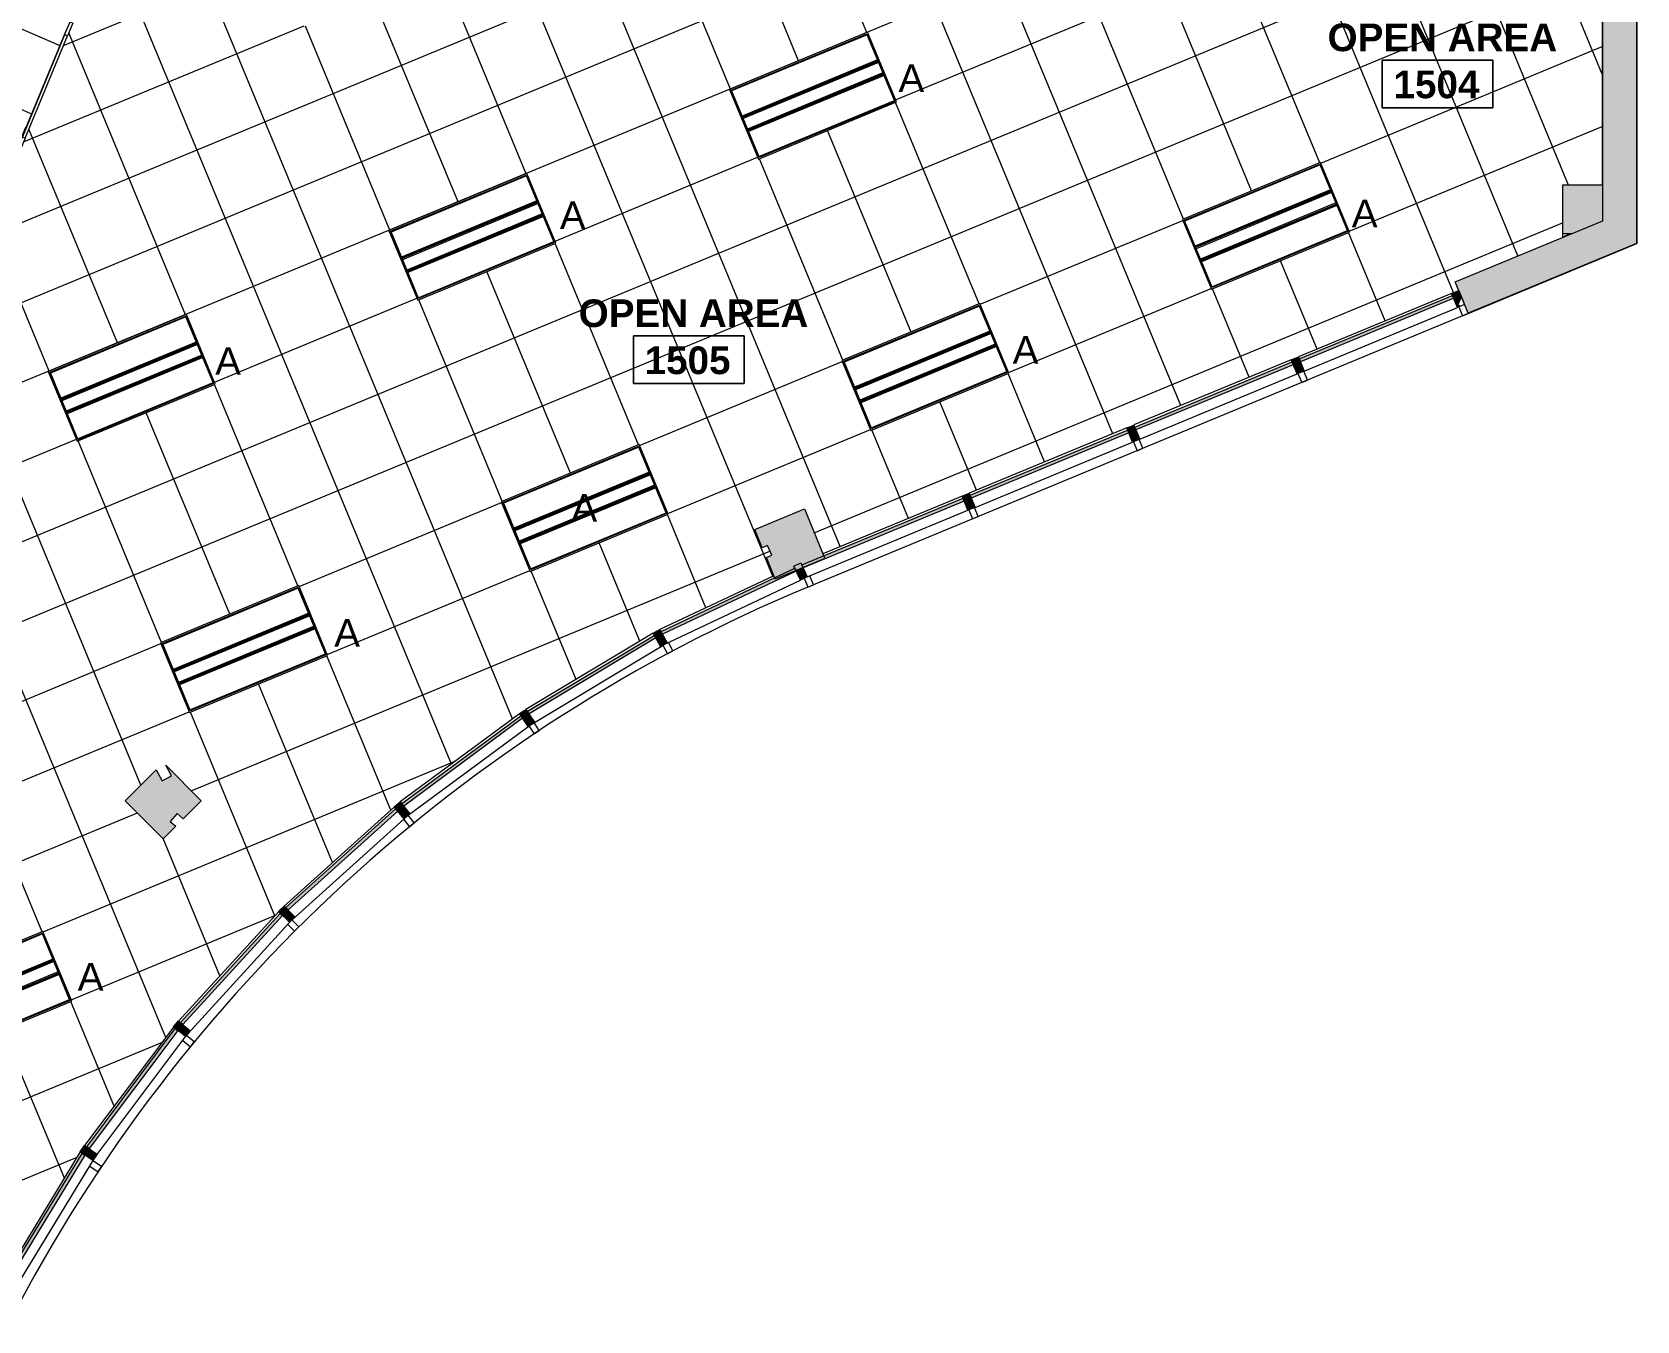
# Model space of a CAD drawing. Header units: inches. Extents: x 488 to 2071, y 800 to 2512.
# Drawn here: x 1505 to 2027, y 952 to 1372 of the extents above; entities that cross this region are included whole.
import ezdxf

# ---------------------------------------------------------------- set-up
doc = ezdxf.new("R2010")
doc.units = ezdxf.units.IN
doc.header["$MEASUREMENT"] = 0
for name, color, linetype, lineweight in [('A-AREA-IDEN', 2, 'Continuous', 9), ('A-CLNG', 13, 'Continuous', 13), ('A-CLNG-PATT', 13, 'Continuous', 13), ('A-Flor-Shel-Tptn', 8, 'Continuous', 9), ('A-GLAZ-CURT', 52, 'Continuous', 9), ('A-GLAZ-CWMG', 51, 'Continuous', 13), ('A-Glaz-Shel', 8, 'Continuous', 9), ('A-Glaz-Shel-Sill', 8, 'Continuous', 9), ('A-WALL', 113, 'Continuous', 9), ('A-WALL-PATT', 111, 'Continuous', 13), ('A-Wall-Shel', 8, 'Continuous', 9), ('A-Wall-Shel-Fill', 8, 'Continuous', 9), ('E-LITE-EQPM', 33, 'Continuous', 9), ('E-LITE-EQPM-IDEN', 33, 'Continuous', 9), ('S-Cols', 8, 'Continuous', 9), ('S-Cols-Fill', 8, 'Continuous', 9)]:
    doc.layers.add(name, color=color, linetype=linetype, lineweight=lineweight)
doc.styles.add('Arial', font='arial.ttf', dxfattribs={"height": 9})
doc.styles.add('Swis721 Lt BT_B', font='', dxfattribs={"height": 9})
doc.styles.get('Swis721 Lt BT_B').set_extended_font_data('Swis721 Lt BT', bold=True)

# ---------------------------------------------------------------- blocks, each defined once
blk = doc.blocks.new('Revit Link EDITED_dwg_MUL1-5488114-Level 1 REFLECTED CEILING PLAN')
at = {"layer": 'A-Glaz-Shel', "color": 7, "flags": 128}
blk.add_lwpolyline([(-1, 3.125), (-1, 6.25), (1, 6.25), (1, 6.125)], dxfattribs=at)
blk = doc.blocks.new('Revit Link EDITED_dwg_MUL1-V4-Level 1 REFLECTED CEILING PLAN')
at = {"layer": 'A-Glaz-Shel', "color": 7, "flags": 128}
blk.add_lwpolyline([(-1, 3.12), (-1, 6.25), (1, 6.25), (1, 3.12)], dxfattribs=at)
blk = doc.blocks.new('Revit Link EDITED_dwg_MUL1-V9-Level 1 REFLECTED CEILING PLAN')
at = {"layer": 'A-Glaz-Shel', "color": 7, "flags": 128}
blk.add_lwpolyline([(-1, 3.18), (-1, 6.25), (1, 6.25), (1, 3.12)], dxfattribs=at)
blk = doc.blocks.new('Revit Link EDITED_dwg_MUL1-V10-Level 1 REFLECTED CEILING PLAN')
at = {"layer": 'A-Glaz-Shel', "color": 7, "flags": 128}
blk.add_lwpolyline([(-1, 3.03), (-1, 6.25), (1, 6.25), (1, 2.95)], dxfattribs=at)
blk = doc.blocks.new('Revit Link EDITED_dwg_MUL1-V11-Level 1 REFLECTED CEILING PLAN')
at = {"layer": 'A-Glaz-Shel', "color": 7, "flags": 128}
blk.add_lwpolyline([(-1, 2.97), (-1, 6.25), (1, 6.25), (1, 2.89)], dxfattribs=at)
blk = doc.blocks.new('Revit Link EDITED_dwg_MUL1-V12-Level 1 REFLECTED CEILING PLAN')
at = {"layer": 'A-Glaz-Shel', "color": 7, "flags": 128}
blk.add_lwpolyline([(-1, 3.09), (-1, 6.25), (1, 6.25), (1, 2.99)], dxfattribs=at)
blk = doc.blocks.new('Revit Link EDITED_dwg_MUL1-V13-Level 1 REFLECTED CEILING PLAN')
at = {"layer": 'A-Glaz-Shel', "color": 7, "flags": 128}
blk.add_lwpolyline([(-1, 3.14), (-1, 6.25), (1, 6.25), (1, 3.15)], dxfattribs=at)
blk = doc.blocks.new('Revit Link EDITED_dwg_MUL1-V14-Level 1 REFLECTED CEILING PLAN')
at = {"layer": 'A-Glaz-Shel', "color": 7, "flags": 128}
blk.add_lwpolyline([(-1, 3.12), (-1, 6.25), (1, 6.25), (1, 3.07)], dxfattribs=at)
blk = doc.blocks.new('Revit Link EDITED_dwg_MUL1-V15-Level 1 REFLECTED CEILING PLAN')
at = {"layer": 'A-Glaz-Shel', "color": 7, "flags": 128}
blk.add_lwpolyline([(-1, 3.14), (-1, 6.25), (1, 6.25), (1, 3.2)], dxfattribs=at)
blk = doc.blocks.new('Revit Link EDITED_dwg-5488103-Level 1 REFLECTED CEILING PLAN')
at = {"layer": 'A-Wall-Shel-Fill'}
h = blk.add_hatch(color=7, dxfattribs=at)
h.paths.add_polyline_path([(1972.22, 1280.32), (2027.09, 1303.05), (2027.09, 1656.01), (2026.97, 1656.01), (2026.97, 1303.14), (1972.17, 1280.44)], flags=0)
h.paths.add_polyline_path([(2002.84, 1305.05), (2005.83, 1306.29), (2005.5, 1306.29), (2002.84, 1305.19)], flags=0)
h.paths.add_polyline_path([(2015.97, 1322.04), (2015.97, 1409.06), (2015.84, 1409.06), (2015.84, 1322.04)], flags=0)
h.paths.add_polyline_path([(2015.84, 1412.81), (2015.97, 1412.81), (2015.97, 1645.02), (2015.84, 1645.02), (2015.84, 1449.17)], flags=0)
at = {"layer": 'S-Cols-Fill'}
blk.add_hatch(color=7, dxfattribs=at).paths.add_polyline_path([(2005.5, 1306.29), (2005.83, 1306.29), (2015.97, 1310.49), (2015.97, 1322.04), (2002.84, 1322.04), (2002.84, 1306.29)], flags=0)
at = {"layer": 'A-Glaz-Shel-Sill', "color": 7}
blk.add_line((1972.22, 1280.32), (1759.08, 1192.04), dxfattribs=at)
blk.add_arc((1955.44, 715.39), 515.51, 112.6116, 152.63, dxfattribs=at)
at = {"layer": 'A-Wall-Shel', "color": 7}
blk.add_line((2005.5, 1306.29), (2002.84, 1305.19), dxfattribs=at)
at = {"layer": 'A-Wall-Shel', "color": 7, "flags": 128}
blk.add_lwpolyline([(1972.17, 1280.44), (1972.22, 1280.32), (2027.09, 1303.05), (2027.09, 1656.01), (2026.97, 1656.01)], dxfattribs=at)
blk.add_lwpolyline([(2027.09, 1387.3), (2027.09, 1303.05)], close=True, dxfattribs=at)
at = {"layer": 'S-Cols', "color": 7}
for p, q in [((2015.84, 1322.04), (2015.97, 1322.04)), ((2005.83, 1306.29), (2002.84, 1306.29))]:
    blk.add_line(p, q, dxfattribs=at)
at = {"extrusion": (0, 0, -1)}
for name, p, zscale, rotation in [('Revit Link EDITED_dwg_MUL1-5488114-Level 1 REFLECTED CEILING PLAN', (-1968.91, 1285.72), -1, 157.4999999999797), ('Revit Link EDITED_dwg_MUL1-V4-Level 1 REFLECTED CEILING PLAN', (-1916.52, 1264.02), -1, 157.4999999999797), ('Revit Link EDITED_dwg_MUL1-V4-Level 1 REFLECTED CEILING PLAN', (-1862.93, 1241.82), -1, 157.4999999999797), ('Revit Link EDITED_dwg_MUL1-V4-Level 1 REFLECTED CEILING PLAN', (-1809.35, 1219.63), -1, 157.4999999999797), ('Revit Link EDITED_dwg_MUL1-V9-Level 1 REFLECTED CEILING PLAN', (-1755.76, 1197.43), -1, 157.4999999999797), ('Revit Link EDITED_dwg_MUL1-V15-Level 1 REFLECTED CEILING PLAN', (-1709.48, 1175.54), -1, 151.8749999999948), ('Revit Link EDITED_dwg_MUL1-V13-Level 1 REFLECTED CEILING PLAN', (-1665.56, 1149.21), -0.9999999999999999, 146.2500000000068), ('Revit Link EDITED_dwg_MUL1-V14-Level 1 REFLECTED CEILING PLAN', (-1624.43, 1118.71), -1, 140.6250000000082), ('Revit Link EDITED_dwg_MUL1-V12-Level 1 REFLECTED CEILING PLAN', (-1586.5, 1084.33), -1, 135), ('Revit Link EDITED_dwg_MUL1-V10-Level 1 REFLECTED CEILING PLAN', (-1552.11, 1046.39), -1, 129.375000000002), ('Revit Link EDITED_dwg_MUL1-V11-Level 1 REFLECTED CEILING PLAN', (-1521.61, 1005.26), -0.9999999999999999, 123.7499999999823)]:
    blk.add_blockref(name, p, dxfattribs=dict(at, zscale=zscale, rotation=rotation))
blk = doc.blocks.new('System Panel - Glazed-5474414-Level 1 REFLECTED CEILING PLAN')
at = {"layer": 'A-GLAZ-CURT', "lineweight": 13}
for p, q in [((-192.03, 0.75), (-192.03, 1.75)), ((-192.03, 1.75), (-104.52, 1.75)), ((-104.52, 0.75), (-192.03, 0.75)), ((-104.52, 1.75), (-104.52, 0.75)), ((-68.52, 0.75), (-68.52, 1.75)), ((-68.52, 1.75), (-54.52, 1.75)), ((-54.52, 0.75), (-68.52, 0.75)), ((-54.52, 1.75), (-54.52, 0.75)), ((-18.52, 0.75), (-18.52, 1.75)), ((-18.52, 1.75), (151.48, 1.75)), ((151.48, 0.75), (-18.52, 0.75)), ((151.48, 1.75), (151.48, 0.75)), ((187.48, 0.75), (187.48, 1.75)), ((187.48, 1.75), (192.03, 1.75)), ((192.03, 0.75), (187.48, 0.75)), ((192.03, 1.75), (192.03, 0.75))]:
    blk.add_line(p, q, dxfattribs=at)
at = {"layer": 'A-GLAZ-CURT'}
for p, q in [((-68.52, 1.75), (-104.52, 1.75)), ((-104.52, 0.75), (-68.52, 0.75)), ((-18.52, 1.75), (-54.52, 1.75)), ((-54.52, 0.75), (-18.52, 0.75)), ((187.48, 1.75), (151.48, 1.75)), ((151.48, 0.75), (187.48, 0.75))]:
    blk.add_line(p, q, dxfattribs=at)
blk = doc.blocks.new('System Panel - Glazed-5309337-Level 1 REFLECTED CEILING PLAN')
at = {"layer": 'A-GLAZ-CURT'}
blk.add_hatch(color=7, dxfattribs=at).paths.add_polyline_path([(-24.03, 0.75), (24.03, 0.75), (24.03, 1.75), (-24.03, 1.75), (-24.03, 1.62)], flags=0)
at = {"layer": 'A-GLAZ-CURT', "color": 55, "lineweight": 20}
for p, q in [((-24.03, 0.75), (-24.03, 1.75)), ((-24.03, 1.75), (24.03, 1.75)), ((24.03, 0.75), (-24.03, 0.75)), ((24.03, 1.75), (24.03, 0.75))]:
    blk.add_line(p, q, dxfattribs=at)
blk = doc.blocks.new('System Panel - Glazed-5309338-Level 1 REFLECTED CEILING PLAN')
at = {"layer": 'A-GLAZ-CURT'}
blk.add_hatch(color=7, dxfattribs=at).paths.add_polyline_path([(-24.03, 0.75), (24.03, 0.75), (24.03, 1.75), (-24.03, 1.75)], flags=0)
at = {"layer": 'A-GLAZ-CURT', "color": 55, "lineweight": 20}
for p, q in [((-24.03, 0.75), (-24.03, 1.75)), ((-24.03, 1.75), (24.03, 1.75)), ((24.03, 0.75), (-24.03, 0.75)), ((24.03, 1.75), (24.03, 0.75))]:
    blk.add_line(p, q, dxfattribs=at)
blk = doc.blocks.new('System Panel - Glazed-5309570-Level 1 REFLECTED CEILING PLAN')
at = {"layer": 'A-GLAZ-CURT'}
blk.add_hatch(color=7, dxfattribs=at).paths.add_polyline_path([(-28.37, 0.75), (28.37, 0.75), (28.37, 1.75), (-28.37, 1.75)], flags=0)
at = {"layer": 'A-GLAZ-CURT', "color": 55, "lineweight": 20}
for p, q in [((-28.37, 0.75), (-28.37, 1.75)), ((-28.37, 1.75), (28.37, 1.75)), ((28.37, 0.75), (-28.37, 0.75)), ((28.37, 1.75), (28.37, 0.75))]:
    blk.add_line(p, q, dxfattribs=at)
blk = doc.blocks.new('System Panel - Glazed-5309575-Level 1 REFLECTED CEILING PLAN')
at = {"layer": 'A-GLAZ-CURT'}
blk.add_hatch(color=7, dxfattribs=at).paths.add_polyline_path([(-27, 0.75), (27, 0.75), (27, 1.75), (-27, 1.75), (-27, 1.15)], flags=0)
at = {"layer": 'A-GLAZ-CURT', "color": 55, "lineweight": 20}
for p, q in [((-27, 0.75), (-27, 1.75)), ((-27, 1.75), (27, 1.75)), ((27, 0.75), (-27, 0.75)), ((27, 1.75), (27, 0.75))]:
    blk.add_line(p, q, dxfattribs=at)
blk = doc.blocks.new('System Panel - Glazed-5309576-Level 1 REFLECTED CEILING PLAN')
at = {"layer": 'A-GLAZ-CURT'}
blk.add_hatch(color=7, dxfattribs=at).paths.add_polyline_path([(-27.74, 0.75), (27.74, 0.75), (27.74, 1.75), (-27.74, 1.75)], flags=0)
at = {"layer": 'A-GLAZ-CURT', "color": 55, "lineweight": 20}
for p, q in [((-27.74, 0.75), (-27.74, 1.75)), ((-27.74, 1.75), (27.74, 1.75)), ((27.74, 0.75), (-27.74, 0.75)), ((27.74, 1.75), (27.74, 0.75))]:
    blk.add_line(p, q, dxfattribs=at)
blk = doc.blocks.new('Rectangular Mullion - 2_5_ x 5_ rectangular-5309353-Level 1 REFLECTED CEILING PLAN')
at = {"layer": 'A-GLAZ-CWMG', "lineweight": 9}
blk.add_line((1710.32, 1172.45), (1754.82, 1193.53), dxfattribs=at)
blk = doc.blocks.new('Rectangular Mullion - 2_5_ x 5_ rectangular-5309351-Level 1 REFLECTED CEILING PLAN')
at = {"layer": 'A-GLAZ-CWMG', "lineweight": 9}
blk.add_hatch(color=7, dxfattribs=at).paths.add_polyline_path([(-2.5, 2.5), (0, 2.5), (0, -0.79), (-2.5, -0.91), (-2.5, 2.16)], flags=0)
at = {"layer": 'A-GLAZ-CWMG', "color": 55, "lineweight": 20}
for p, q in [((0, 2.5), (-2.5, 2.5)), ((-2.5, 2.5), (-2.5, -2.5)), ((0, -2.5), (0, 2.5)), ((-2.5, -2.5), (0, -2.5))]:
    blk.add_line(p, q, dxfattribs=at)
blk = doc.blocks.new('Rectangular Mullion - 2_5_ x 5_ rectangular-5309352-Level 1 REFLECTED CEILING PLAN')
at = {"layer": 'A-GLAZ-CWMG', "lineweight": 9}
blk.add_hatch(color=7, dxfattribs=at).paths.add_polyline_path([(-1.25, 2.5), (1.25, 2.5), (1.25, -2.5), (-1.25, -2.5), (-1.25, -0.71)], flags=0)
at = {"layer": 'A-GLAZ-CWMG', "color": 55, "lineweight": 20}
for p, q in [((1.25, 2.5), (-1.25, 2.5)), ((-1.25, 2.5), (-1.25, -2.5)), ((1.25, -2.5), (1.25, 2.5)), ((-1.25, -2.5), (1.25, -2.5))]:
    blk.add_line(p, q, dxfattribs=at)
blk = doc.blocks.new('Rectangular Mullion - 2_5_ x 5_ rectangular-5309357-Level 1 REFLECTED CEILING PLAN')
at = {"layer": 'A-GLAZ-CWMG', "lineweight": 9}
blk.add_line((1499.73, 963.62), (1525.3, 1005.7), dxfattribs=at)
blk = doc.blocks.new('Rectangular Mullion - 2_5_ x 5_ rectangular-5309358-Level 1 REFLECTED CEILING PLAN')
at = {"layer": 'A-GLAZ-CWMG', "lineweight": 9}
blk.add_line((1525.23, 1005.6), (1555.5, 1045.93), dxfattribs=at)
blk = doc.blocks.new('Rectangular Mullion - 2_5_ x 5_ rectangular-5308268-Level 1 REFLECTED CEILING PLAN')
at = {"layer": 'A-GLAZ-CWMG', "lineweight": 9}
blk.add_line((1918.83, 1261.59), (1968.72, 1282.26), dxfattribs=at)
blk = doc.blocks.new('Rectangular Mullion - 2_5_ x 5_ rectangular-5309582-Level 1 REFLECTED CEILING PLAN')
at = {"layer": 'A-GLAZ-CWMG', "lineweight": 9}
blk.add_hatch(color=7, dxfattribs=at).paths.add_polyline_path([(-2.5, 2.5), (-1.04, 2.5), (-1.77, 1.77), (0, 0), (0, -2.5), (-2.5, -2.5), (-2.5, -0.75)], flags=0)
at = {"layer": 'A-GLAZ-CWMG', "color": 55, "lineweight": 20}
for p, q in [((0, 2.5), (-2.5, 2.5)), ((-2.5, 2.5), (-2.5, -2.5)), ((0, -2.5), (0, 2.5)), ((-2.5, -2.5), (0, -2.5))]:
    blk.add_line(p, q, dxfattribs=at)
blk = doc.blocks.new('Rectangular Mullion - 2_5_ x 5_ rectangular-5309583-Level 1 REFLECTED CEILING PLAN')
at = {"layer": 'A-GLAZ-CWMG', "lineweight": 9}
blk.add_hatch(color=7, dxfattribs=at).paths.add_polyline_path([(-1.25, 2.5), (1.25, 2.5), (1.25, -2.5), (-1.25, -2.5), (-1.25, -0.75)], flags=0)
at = {"layer": 'A-GLAZ-CWMG', "color": 55, "lineweight": 20}
for p, q in [((1.25, 2.5), (-1.25, 2.5)), ((-1.25, 2.5), (-1.25, -2.5)), ((1.25, -2.5), (1.25, 2.5)), ((-1.25, -2.5), (1.25, -2.5))]:
    blk.add_line(p, q, dxfattribs=at)
blk = doc.blocks.new('Rectangular Mullion - 2_5_ x 5_ rectangular-5308272-Level 1 REFLECTED CEILING PLAN')
at = {"layer": 'A-GLAZ-CWMG', "lineweight": 9}
blk.add_line((1865.26, 1239.4), (1916.52, 1260.63), dxfattribs=at)
blk = doc.blocks.new('Rectangular Mullion - 2_5_ x 5_ rectangular-5308280-Level 1 REFLECTED CEILING PLAN')
at = {"layer": 'A-GLAZ-CWMG', "lineweight": 9}
for p, q in [((1757.03, 1194.57), (1809.38, 1216.26)), ((1755.72, 1197.55), (1756.01, 1196.86))]:
    blk.add_line(p, q, dxfattribs=at)
blk = doc.blocks.new('L-Recessed-Axis-Plano - 2 X 4-4550867-Level 1 REFLECTED CEILING PLAN')
at = {"layer": 'E-LITE-EQPM'}
for p, q in [((23.91, 11.87), (-23.91, 11.87)), ((-23.91, 11.87), (-23.91, -11.88)), ((-23.87, -11.56), (-23.87, 11.56)), ((-23.87, 11.56), (23.88, 11.56)), ((23.88, 11.56), (23.88, -11.56)), ((23.91, -11.88), (23.91, 11.87)), ((-23.87, 2.74), (23.88, 2.74)), ((23.88, 2.51), (-23.87, 2.51)), ((-23.87, 2.3), (23.88, 2.3)), ((-23.87, 2.2), (23.88, 2.2)), ((-23.87, 1.83), (23.88, 1.83)), ((-23.87, -1.83), (23.88, -1.83)), ((-23.87, -2.2), (23.88, -2.2)), ((-23.87, -2.3), (23.88, -2.3)), ((-23.87, -2.51), (23.88, -2.51)), ((-23.87, -2.74), (23.88, -2.74)), ((-23.91, -11.88), (23.91, -11.88)), ((23.88, -11.56), (-23.87, -11.56))]:
    blk.add_line(p, q, dxfattribs=at)
blk = doc.blocks.new('Room Tag - Room Name and Number-3379422-Level 1 REFLECTED CEILING PLAN')
at = {"layer": 'A-AREA-IDEN'}
for p, q in [((-0.1881, -0.1636), (-0.1881, -0.0018)), ((-0.1881, -0.0018), (0.1869, -0.0018)), ((0.1869, -0.0018), (-0.1881, -0.0018)), ((-0.1881, -0.0018), (-0.1881, -0.1636)), ((0.1869, -0.0018), (0.1869, -0.1636)), ((0.1869, -0.1636), (0.1869, -0.0018)), ((0.1869, -0.1636), (-0.1881, -0.1636)), ((-0.1881, -0.1636), (0.1869, -0.1636))]:
    blk.add_line(p, q, dxfattribs=at)

msp = doc.modelspace()

# ---------------------------------------------------------------- hatches: boundary and pattern name
at = {"layer": 'A-CLNG-PATT'}
h = msp.add_hatch(dxfattribs=at)
h.set_pattern_fill('FP_13', color=256, style=0, pattern_type=2)
h.set_pattern_definition([(112.5, (1719.683, 1634.152), (22.1731, 9.1844), []), (22.5, (1719.683, 1634.152), (9.1844, -22.1731), [])])
h.paths.add_polyline_path([(1495.18, 965.76), (1520.47, 1007.38), (1520.42, 1007.42), (1521.83, 1009.49), (1521.9, 1009.49), (1550.86, 1048.07), (1550.82, 1048.11), (1552.41, 1050.04), (1552.46, 1050), (1585.04, 1085.64), (1585, 1085.68), (1586.77, 1087.44), (1586.81, 1087.4), (1622.68, 1119.73), (1622.65, 1119.78), (1624.58, 1121.36), (1624.62, 1121.31), (1663.44, 1150.03), (1663.41, 1150.08), (1665.49, 1151.46), (1665.52, 1151.42), (1706.94, 1176.25), (1706.91, 1176.3), (1709.12, 1177.48), (1709.14, 1177.43), (1746.19, 1194.97), (1743.76, 1200.84), (1745.52, 1201.6), (1744.14, 1204.82), (1742.42, 1204.08), (1739.96, 1210), (1756.13, 1216.7), (1762.17, 1202.11), (1969.11, 1287.83), (1967.97, 1290.6), (2002.84, 1305.05), (2002.84, 1322.04), (2015.84, 1322.04), (2015.84, 1409.06), (1780.3, 1409.06), (1780.3, 1412.19), (1781.59, 1412.19), (1781.59, 1564.44), (1781.24, 1564.44), (1781.24, 1564.37), (1781.11, 1564.35), (1672.67, 1564.35), (1532.07, 1506.11), (1467.75, 1659.69), (1348.08, 1610.12), (1358.61, 1584.7), (1268.78, 1547.45), (1299.54, 1473.19), (1299.48, 1473.17), (1301.6, 1468.06), (1377.13, 1436.77), (1377.19, 1436.93), (1381.81, 1435.01), (1381.77, 1434.82), (1517.37, 1376.19), (1527.89, 1401.58), (1531.35, 1400.15), (1520.47, 1373.86), (1518.04, 1374.87), (1371.65, 1021.44), (1495.18, 965.76)], flags=0)
h.paths.add_polyline_path([(1370.73, 1021.85), (1517.12, 1375.25), (1517, 1375.3), (1370.62, 1021.9)], flags=0)
h.paths.add_polyline_path([(1472.76, 1037.87), (1463.36, 1060.56), (1508.29, 1079.17), (1517.69, 1056.48), (1472.89, 1037.92)], flags=0)
h.paths.add_polyline_path([(1445.16, 1104.51), (1435.76, 1127.2), (1480.68, 1145.81), (1490.08, 1123.12), (1445.29, 1104.56)], flags=0)
h.paths.add_polyline_path([(1547.48, 1109.34), (1535.11, 1121.72), (1545.14, 1131.76), (1547.1, 1128.16), (1550.17, 1129.83), (1548.31, 1133.26), (1559.85, 1121.72), (1554, 1115.86), (1552.04, 1117.6), (1549.72, 1114.99), (1551.52, 1113.38), (1549.23, 1111.1)], flags=0)
h.paths.add_polyline_path([(1556.02, 1150.43), (1546.62, 1173.12), (1591.55, 1191.73), (1600.95, 1169.04), (1556.15, 1150.48)], flags=0)
h.paths.add_polyline_path([(1666.89, 1196.35), (1657.49, 1219.05), (1702.41, 1237.65), (1711.81, 1214.96), (1667.02, 1196.41)], flags=0)
h.paths.add_polyline_path([(1519.46, 1238.71), (1510.06, 1261.4), (1554.98, 1280.01), (1564.38, 1257.32), (1519.59, 1238.76)], flags=0)
h.paths.add_polyline_path([(1777.76, 1242.27), (1768.36, 1264.97), (1813.28, 1283.58), (1822.68, 1260.88), (1777.88, 1242.33)], flags=0)
h.paths.add_polyline_path([(1630.32, 1284.63), (1620.92, 1307.32), (1665.85, 1325.93), (1675.25, 1303.24), (1630.45, 1284.69)], flags=0)
h.paths.add_polyline_path([(1888.62, 1288.2), (1879.22, 1310.89), (1924.15, 1329.5), (1933.54, 1306.8), (1888.75, 1288.25)], flags=0)
h.paths.add_polyline_path([(1741.19, 1330.55), (1731.79, 1353.25), (1776.71, 1371.85), (1786.11, 1349.16), (1741.32, 1330.61)], flags=0)
h.paths.add_polyline_path([(1593.42, 1373.74), (1584.02, 1396.43), (1628.94, 1415.04), (1638.34, 1392.34), (1593.54, 1373.79)], flags=0)
h.paths.add_polyline_path([(1704.66, 1419.81), (1695.26, 1442.51), (1740.18, 1461.12), (1749.58, 1438.42), (1704.79, 1419.87)], flags=0)
h.paths.add_polyline_path([(1468.97, 1425.62), (1459.57, 1448.31), (1504.49, 1466.92), (1513.89, 1444.22), (1469.1, 1425.67)], flags=0)
h.paths.add_polyline_path([(1654, 1444.5), (1624.5, 1444.5), (1624.5, 1511), (1657.25, 1511), (1657.25, 1507.5), (1657.5, 1507.5), (1657.5, 1444.5), (1657.25, 1444.5)], flags=0)
h.paths.add_polyline_path([(1638.34, 1448), (1654, 1448), (1654, 1459.42), (1634.99, 1451.54), (1628, 1468.36), (1628, 1448)], flags=0)
h.paths.add_polyline_path([(1351.11, 1455.52), (1341.71, 1478.21), (1386.63, 1496.82), (1396.03, 1474.13), (1351.24, 1455.57)], flags=0)
h.paths.add_polyline_path([(1557.23, 1462.18), (1547.83, 1484.87), (1592.76, 1503.48), (1602.16, 1480.78), (1557.36, 1462.23)], flags=0)
h.paths.add_polyline_path([(1654, 1468.36), (1654, 1507.5), (1628, 1507.5), (1628, 1474.63), (1647.98, 1482.9), (1653.98, 1468.41)], flags=0)
h.paths.add_polyline_path([(1440.74, 1492.65), (1431.34, 1515.34), (1476.26, 1533.95), (1485.66, 1511.26), (1441.14, 1492.81)], flags=0)
h.paths.add_polyline_path([(1667.9, 1508.56), (1658.5, 1531.25), (1703.42, 1549.86), (1712.82, 1527.17), (1668.03, 1508.61)], flags=0)
h.paths.add_polyline_path([(1323.82, 1521.39), (1314.42, 1544.08), (1359.35, 1562.69), (1368.75, 1540), (1323.95, 1521.44)], flags=0)
h.paths.add_polyline_path([(1412.43, 1558.4), (1403.03, 1581.1), (1447.95, 1599.71), (1457.35, 1577.01), (1412.56, 1558.46)], flags=0)
h = msp.add_hatch(dxfattribs=at)
h.set_pattern_fill('FP_11', color=256, style=0, pattern_type=2)
h.set_pattern_definition([(336.62, (1333.798, 1131.547), (-9.5239, -22.0294), []), (246.62, (1333.798, 1131.547), (-22.0294, 9.5239), [])])
h.paths.add_polyline_path([(1369.82, 1019.95), (1417.6, 1135.32), (1281.96, 1193.96), (1234.18, 1078.59), (1351.11, 1028.04)], flags=0)
h.paths.add_polyline_path([(1359.2, 1068.32), (1336.66, 1078.07), (1355.95, 1122.7), (1378.5, 1112.96), (1359.35, 1068.66)], flags=0)
h.paths.add_polyline_path([(1293.12, 1096.9), (1270.57, 1106.64), (1289.87, 1151.27), (1312.41, 1141.53), (1293.26, 1097.23)], flags=0)
h.paths.add_polyline_path([(1419.03, 1138.78), (1466.79, 1254.08), (1331.16, 1312.72), (1283.4, 1197.42), (1418.79, 1138.88)], flags=0)
h.paths.add_polyline_path([(1406.04, 1178.3), (1383.49, 1188.05), (1402.79, 1232.68), (1425.33, 1222.93), (1406.19, 1178.66)], flags=0)
h.paths.add_polyline_path([(1340.87, 1206.48), (1318.32, 1216.22), (1337.62, 1260.86), (1360.16, 1251.11), (1341.01, 1206.81)], flags=0)
h.paths.add_polyline_path([(1468.23, 1257.54), (1515.94, 1372.73), (1380.3, 1431.37), (1332.59, 1316.18), (1467.99, 1257.65)], flags=0)
h.paths.add_polyline_path([(1463.49, 1311.19), (1440.94, 1320.94), (1460.24, 1365.57), (1482.78, 1355.82), (1463.63, 1311.52)], flags=0)
h.paths.add_polyline_path([(1398.32, 1339.36), (1375.77, 1349.11), (1395.07, 1393.74), (1417.61, 1384), (1398.46, 1339.7)], flags=0)
at = {"layer": 'A-WALL'}
for points in [[(1746.48, 1194.28), (1753, 1197.37), (1753.36, 1196.61), (1755.71, 1197.58), (1755.34, 1198.47), (1762.46, 1201.42), (1756.13, 1216.7), (1739.96, 1210), (1742.42, 1204.08), (1744.14, 1204.82), (1745.52, 1201.6), (1743.76, 1200.84), (1746.19, 1194.97)], [(1547.48, 1109.34), (1551.52, 1113.38), (1549.72, 1114.99), (1552.04, 1117.6), (1554, 1115.86), (1559.85, 1121.72), (1548.31, 1133.26), (1550.17, 1129.83), (1547.1, 1128.16), (1545.14, 1131.76), (1535.11, 1121.72), (1545.73, 1111.1)]]:
    msp.add_hatch(color=250, dxfattribs=at).paths.add_polyline_path(points, flags=0)
at = {"layer": 'A-WALL-PATT', "lineweight": 9}
for points in [[(2015.97, 1310.49), (2026.97, 1315.04), (2026.97, 1656.01), (2015.97, 1656.01), (2015.97, 1315.04)], [(1972.17, 1280.44), (2026.97, 1303.14), (2026.97, 1315.04), (1967.97, 1290.6), (1971.61, 1281.81)]]:
    msp.add_hatch(color=7, dxfattribs=at).paths.add_polyline_path(points, flags=0)

# ---------------------------------------------------------------- linework, layer by layer
at = {"layer": 'A-CLNG'}
for p, q in [((2015.84, 1409.06), (2015.84, 1322.04)), ((1515.94, 1372.73), (1468.23, 1257.54)), ((1776.71, 1371.85), (1731.79, 1353.25)), ((1786.11, 1349.16), (1776.71, 1371.85)), ((1731.79, 1353.25), (1741.19, 1330.55)), ((1741.19, 1330.55), (1786.11, 1349.16)), ((1924.15, 1329.5), (1879.22, 1310.89)), ((1933.54, 1306.8), (1924.15, 1329.5)), ((1665.85, 1325.93), (1620.92, 1307.32)), ((1675.25, 1303.24), (1665.85, 1325.93)), ((2015.84, 1322.04), (2002.84, 1322.04)), ((2002.84, 1322.04), (2002.84, 1305.05)), ((1620.92, 1307.32), (1630.32, 1284.63)), ((1879.22, 1310.89), (1888.62, 1288.2)), ((1888.62, 1288.2), (1933.54, 1306.8)), ((1630.32, 1284.63), (1675.25, 1303.24)), ((1966.8, 1286.87), (1916.91, 1266.21)), ((1554.98, 1280.01), (1510.06, 1261.4)), ((1564.38, 1257.32), (1554.98, 1280.01)), ((1813.28, 1283.58), (1768.36, 1264.97)), ((1822.68, 1260.88), (1813.28, 1283.58)), ((1768.36, 1264.97), (1777.76, 1242.27)), ((1914.6, 1265.25), (1863.35, 1244.02)), ((1510.06, 1261.4), (1519.46, 1238.71)), ((1777.76, 1242.27), (1822.68, 1260.88)), ((1519.46, 1238.71), (1564.38, 1257.32)), ((1861.04, 1243.06), (1809.78, 1221.83)), ((1702.41, 1237.65), (1657.49, 1219.05)), ((1711.81, 1214.96), (1702.41, 1237.65)), ((1657.49, 1219.05), (1666.89, 1196.35)), ((1807.47, 1220.88), (1762.17, 1202.11)), ((1666.89, 1196.35), (1711.81, 1214.96)), ((1591.55, 1191.73), (1546.62, 1173.12)), ((1600.95, 1169.04), (1591.55, 1191.73)), ((1746.19, 1194.97), (1709.14, 1177.43)), ((1706.94, 1176.25), (1665.52, 1151.42)), ((1708.01, 1176.89), (1707.96, 1176.86)), ((1708.07, 1176.92), (1708.01, 1176.89)), ((1546.62, 1173.12), (1556.02, 1150.43)), ((1556.02, 1150.43), (1600.95, 1169.04)), ((1663.44, 1150.03), (1624.62, 1121.31)), ((1664.45, 1150.77), (1664.4, 1150.74)), ((1664.5, 1150.8), (1664.45, 1150.77)), ((1622.68, 1119.73), (1586.81, 1087.4)), ((1623.61, 1120.57), (1623.57, 1120.53)), ((1623.66, 1120.61), (1623.61, 1120.57)), ((1585.88, 1086.56), (1585.84, 1086.52)), ((1585.93, 1086.6), (1585.88, 1086.56)), ((1585.04, 1085.64), (1552.46, 1050)), ((1508.29, 1079.17), (1463.36, 1060.56)), ((1517.69, 1056.48), (1508.29, 1079.17)), ((1472.76, 1037.87), (1517.69, 1056.48)), ((1550.86, 1048.07), (1521.87, 1009.45)), ((1551.61, 1049.07), (1551.58, 1049.03)), ((1551.65, 1049.12), (1551.61, 1049.07)), ((1521.12, 1008.45), (1521.09, 1008.4)), ((1521.16, 1008.5), (1521.12, 1008.45)), ((1520.47, 1007.38), (1495.46, 966.21))]:
    msp.add_line(p, q, dxfattribs=at)
at = {"layer": 'A-WALL', "color": 55, "lineweight": 20}
for p, q in [((2026.97, 1656.01), (2026.97, 1303.14)), ((2015.97, 1310.49), (2015.97, 1409.06)), ((1967.97, 1290.6), (2015.97, 1310.49)), ((2026.97, 1303.14), (1972.17, 1280.44)), ((1972.17, 1280.44), (1967.97, 1290.6)), ((1739.96, 1210), (1756.13, 1216.7)), ((1756.13, 1216.7), (1762.83, 1200.53)), ((1742.42, 1204.08), (1739.96, 1210)), ((1744.14, 1204.82), (1742.42, 1204.08)), ((1743.76, 1200.84), (1745.52, 1201.6)), ((1745.52, 1201.6), (1744.14, 1204.82)), ((1746.66, 1193.83), (1743.76, 1200.84)), ((1762.83, 1200.53), (1746.66, 1193.83)), ((1535.11, 1121.72), (1545.14, 1131.76)), ((1545.14, 1131.76), (1547.1, 1128.16)), ((1547.1, 1128.16), (1550.17, 1129.83)), ((1548.31, 1133.26), (1559.85, 1121.72)), ((1550.17, 1129.83), (1548.31, 1133.26)), ((1547.48, 1109.34), (1535.11, 1121.72)), ((1559.85, 1121.72), (1554, 1115.86)), ((1551.52, 1113.38), (1547.48, 1109.34)), ((1552.04, 1117.6), (1549.72, 1114.99)), ((1549.72, 1114.99), (1551.52, 1113.38)), ((1554, 1115.86), (1552.04, 1117.6))]:
    msp.add_line(p, q, dxfattribs=at)

# ---------------------------------------------------------------- block references
at = {"layer": 'A-AREA-IDEN', "xscale": 95.99999999999994, "yscale": 95.99999999999994, "zscale": 95.99999999999994}
for p in [(1962.28, 1362.98), (1718.55, 1273.18)]:
    msp.add_blockref('Room Tag - Room Name and Number-3379422-Level 1 REFLECTED CEILING PLAN', p, dxfattribs=at)
at = {"layer": 'A-Flor-Shel-Tptn', "color": 7}
msp.add_blockref('Revit Link EDITED_dwg-5488103-Level 1 REFLECTED CEILING PLAN', (0, 0), dxfattribs=at)
at = {"layer": 'A-GLAZ-CURT'}
for name, p, rotation in [('System Panel - Glazed-5474414-Level 1 REFLECTED CEILING PLAN', (1445.25, 1197.17), 67.50047900769326), ('System Panel - Glazed-5309575-Level 1 REFLECTED CEILING PLAN', (1942.82, 1274.23), 22.49999999999964), ('System Panel - Glazed-5309576-Level 1 REFLECTED CEILING PLAN', (1889.93, 1252.33), 22.49999999999964), ('System Panel - Glazed-5309576-Level 1 REFLECTED CEILING PLAN', (1836.36, 1230.14), 22.49999999999964), ('System Panel - Glazed-5309570-Level 1 REFLECTED CEILING PLAN', (1782.22, 1207.71), 22.49999999999964), ('System Panel - Glazed-5309337-Level 1 REFLECTED CEILING PLAN', (1732.04, 1185.5), 25.33864241505247), ('System Panel - Glazed-5309338-Level 1 REFLECTED CEILING PLAN', (1687.52, 1161.69), 30.94737412604792), ('System Panel - Glazed-5309338-Level 1 REFLECTED CEILING PLAN', (1645.52, 1133.66), 36.48755271793333), ('System Panel - Glazed-5309338-Level 1 REFLECTED CEILING PLAN', (1606.42, 1101.71), 42.02773130981821), ('System Panel - Glazed-5309338-Level 1 REFLECTED CEILING PLAN', (1570.59, 1066.13), 47.56790990170371), ('System Panel - Glazed-5309338-Level 1 REFLECTED CEILING PLAN', (1538.37, 1027.26), 53.10808849358863), ('System Panel - Glazed-5309337-Level 1 REFLECTED CEILING PLAN', (1510.07, 985.45), 58.71682020458391)]:
    msp.add_blockref(name, p, dxfattribs=dict(at, rotation=rotation))
at = {"layer": 'A-GLAZ-CWMG', "lineweight": 9, "extrusion": (0, 0, -1)}
for name, p, rotation in [('Rectangular Mullion - 2_5_ x 5_ rectangular-5309582-Level 1 REFLECTED CEILING PLAN', (-1970.07, 1285.52), 157.5000000000004), ('Rectangular Mullion - 2_5_ x 5_ rectangular-5309583-Level 1 REFLECTED CEILING PLAN', (-1916.72, 1263.42), 157.5000000000004), ('Rectangular Mullion - 2_5_ x 5_ rectangular-5309583-Level 1 REFLECTED CEILING PLAN', (-1863.15, 1241.23), 157.5000000000004), ('Rectangular Mullion - 2_5_ x 5_ rectangular-5309583-Level 1 REFLECTED CEILING PLAN', (-1809.58, 1219.04), 157.5000000000004), ('Rectangular Mullion - 2_5_ x 5_ rectangular-5309351-Level 1 REFLECTED CEILING PLAN', (-1756.01, 1196.86), 154.6613575849475), ('Rectangular Mullion - 2_5_ x 5_ rectangular-5309352-Level 1 REFLECTED CEILING PLAN', (-1709.19, 1174.69), 151.8227151698946), ('Rectangular Mullion - 2_5_ x 5_ rectangular-5309352-Level 1 REFLECTED CEILING PLAN', (-1665.84, 1148.69), 146.2825365780094), ('Rectangular Mullion - 2_5_ x 5_ rectangular-5309352-Level 1 REFLECTED CEILING PLAN', (-1625.2, 1118.63), 140.7423579861242), ('Rectangular Mullion - 2_5_ x 5_ rectangular-5309352-Level 1 REFLECTED CEILING PLAN', (-1587.65, 1084.79), 135.2021793942391), ('Rectangular Mullion - 2_5_ x 5_ rectangular-5309352-Level 1 REFLECTED CEILING PLAN', (-1553.54, 1047.48), 129.6620008023539), ('Rectangular Mullion - 2_5_ x 5_ rectangular-5309352-Level 1 REFLECTED CEILING PLAN', (-1523.19, 1007.05), 124.1218222104687)]:
    msp.add_blockref(name, p, dxfattribs=dict(at, rotation=rotation))
at = {"layer": 'A-GLAZ-CWMG', "lineweight": 9}
for name, p in [('Rectangular Mullion - 2_5_ x 5_ rectangular-5308268-Level 1 REFLECTED CEILING PLAN', (0, 0)), ('Rectangular Mullion - 2_5_ x 5_ rectangular-5308272-Level 1 REFLECTED CEILING PLAN', (0, 0)), ('Rectangular Mullion - 2_5_ x 5_ rectangular-5308272-Level 1 REFLECTED CEILING PLAN', (-53.57, -22.19)), ('Rectangular Mullion - 2_5_ x 5_ rectangular-5308280-Level 1 REFLECTED CEILING PLAN', (0, 0)), ('Rectangular Mullion - 2_5_ x 5_ rectangular-5309353-Level 1 REFLECTED CEILING PLAN', (0, 0)), ('Rectangular Mullion - 2_5_ x 5_ rectangular-5309358-Level 1 REFLECTED CEILING PLAN', (0, 0)), ('Rectangular Mullion - 2_5_ x 5_ rectangular-5309357-Level 1 REFLECTED CEILING PLAN', (0, 0))]:
    msp.add_blockref(name, p, dxfattribs=at)
for p, rotation in [((-124.7, 790.59), 337.8392856324593), ((-122.41, 589.34), 343.3794642243447), ((-100.69, 389.25), 348.9196428162296), ((-59.76, 192.19), 354.4598214081151)]:
    msp.add_blockref('Rectangular Mullion - 2_5_ x 5_ rectangular-5309358-Level 1 REFLECTED CEILING PLAN', p, dxfattribs=dict(at, rotation=rotation))
at = {"layer": 'E-LITE-EQPM', "extrusion": (0, 0, -1), "rotation": 337.5000000000005}
for p in [(-1758.95, 1351.2), (-1906.38, 1308.85), (-1648.09, 1305.28), (-1795.52, 1262.93), (-1537.22, 1259.36), (-1684.65, 1217), (-1573.79, 1171.08), (-1490.52, 1058.52)]:
    msp.add_blockref('L-Recessed-Axis-Plano - 2 X 4-4550867-Level 1 REFLECTED CEILING PLAN', p, dxfattribs=at)

# ---------------------------------------------------------------- texts
at = {"layer": 'A-AREA-IDEN', "char_height": 9, "attachment_point": 1, "style": 'Swis721 Lt BT_B'}
for s, insert, width in [('OPEN AREA', (1926.41, 1374.7), 86.658), ('1504', (1947.87, 1359.38), 33.936), ('OPEN AREA', (1682.68, 1284.9), 86.658), ('1505', (1704.14, 1269.58), 33.936)]:
    msp.add_mtext(s, dxfattribs=dict(at, insert=insert, width=width))
at = {"layer": 'E-LITE-EQPM-IDEN', "char_height": 9, "width": 10.302, "attachment_point": 1, "style": 'Arial'}
for insert in [(1786.76, 1361.41), (1676.54, 1316.78), (1934.3, 1317.41), (1564.38, 1269.35), (1823.93, 1272.98), (1680.3, 1221.59), (1603.11, 1180.85), (1519.63, 1068.94)]:
    msp.add_mtext('A', dxfattribs=dict(at, insert=insert))

doc.saveas('drawing.dxf')
